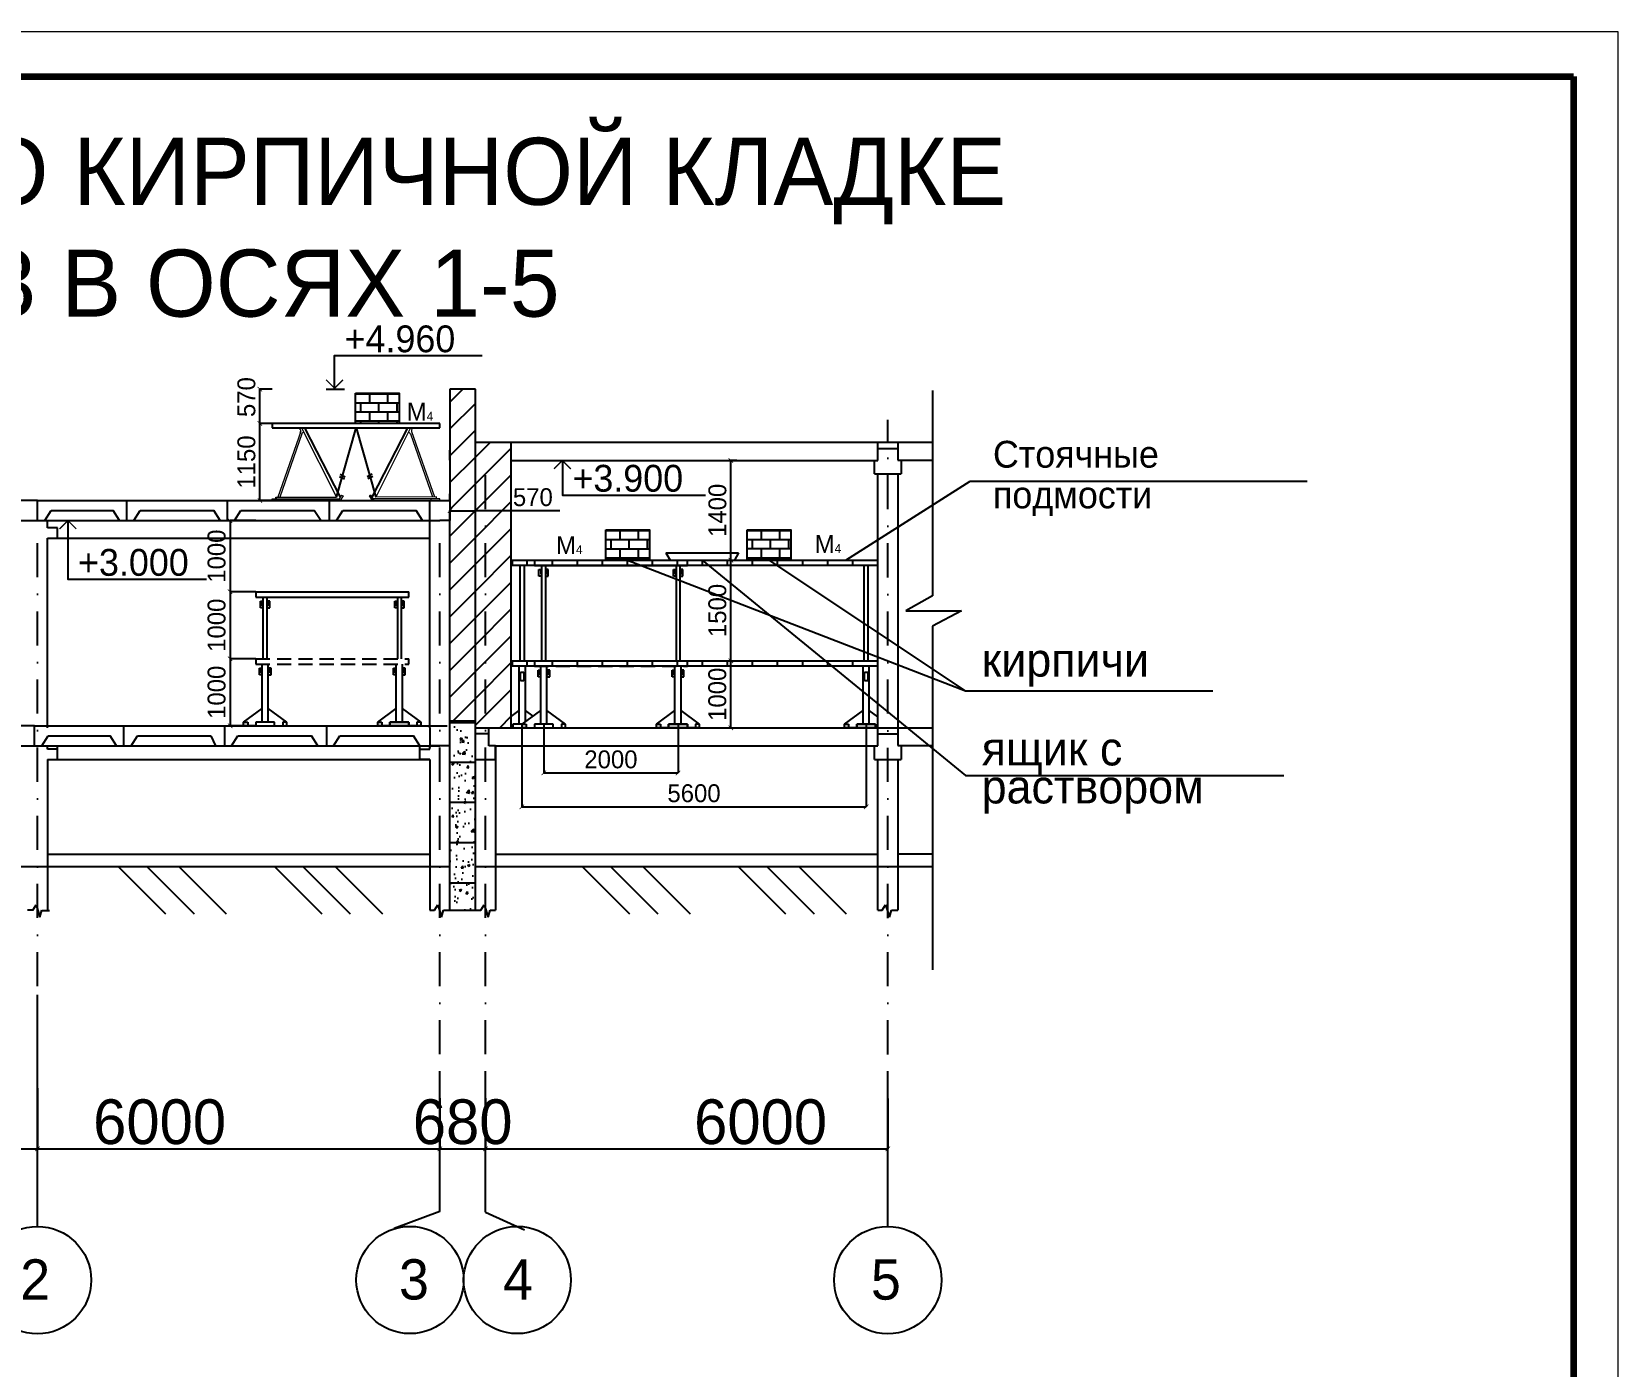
# Model space of a CAD drawing. Header units: millimetres. Extents: x 393648 to 561848, y 30 to 118830.
# Drawn here: x 526359 to 561848, y 88982 to 118830 of the extents above; entities that cross this region are included whole.
import ezdxf

# ---------------------------------------------------------------- set-up
doc = ezdxf.new("R2010")
doc.units = ezdxf.units.MM
for name, pattern in [('ACAD_ISO02W100', [15, 12, -3]), ('DASHED2', [9.525, 6.35, -3.175]), ('штрихпунктирная', [25.4, 12.7, -6.35, 0, -6.35])]:
    doc.linetypes.add(name, pattern=pattern)
doc.layers.add('Окна01', color=6, linetype='Continuous', lineweight=13)
doc.layers.add('размеры', color=251, linetype='Continuous', lineweight=9)
doc.dimstyles.new('Копия ISO-25', dxfattribs={"dimtxt": 150, "dimasz": 100, "dimexe": 1.25, "dimexo": 0.625, "dimgap": 100, "dimtad": 1, "dimtxsty": 'Standard', "dimblk": 'ARCHTICK', "dimcen": 2.5, "dimclrd": 5, "dimclre": 5, "dimclrt": 5, "dimadec": 0, "dimazin": 0, "dimtfac": 1, "dimtmove": 1, "dimatfit": 3, "dimfxl": 1.25, "dimarcsym": 0})
pattern_1 = [(45, (345536.4, 476569.53), (-300, 300), [])]

# ---------------------------------------------------------------- blocks, each defined once
blk = doc.blocks.new('_ArchTick')
at = {"color": 0, "linetype": 'ByBlock', "const_width": 0.15}
blk.add_lwpolyline([(-0.5, -0.5), (0.5, 0.5)], dxfattribs=at)
blk = doc.blocks.new('*D24')
at = {"color": 0, "lineweight": -2, "transparency": 16777216}
for p, q in [((517489, 95203), (517489, 93843)), ((526489, 95203), (526489, 93843)), ((517489, 93844), (526489, 93844))]:
    blk.add_line(p, q, dxfattribs=at)
at = {"layer": 'Defpoints', "color": 0, "transparency": 16777216}
for p in [(517489, 95203), (526489, 95203), (526489, 93844)]:
    blk.add_point(p, dxfattribs=at)
at = {"color": 0, "lineweight": -2, "transparency": 16777216, "xscale": 100, "yscale": 100, "zscale": 100, "rotation": 180}
blk.add_blockref('_ArchTick', (517489, 93844), dxfattribs=at)
at = {"color": 0, "lineweight": -2, "transparency": 16777216, "xscale": 100, "yscale": 100, "zscale": 100}
blk.add_blockref('_ArchTick', (526489, 93844), dxfattribs=at)
at = {"color": 0, "transparency": 16777216, "insert": (521989, 94444), "char_height": 1000, "attachment_point": 5}
blk.add_mtext('6000', dxfattribs=at)
blk = doc.blocks.new('*D25')
at = {"color": 0, "lineweight": -2, "transparency": 16777216}
for p, q in [((526489, 95202), (526489, 93843)), ((535489, 94976), (535489, 93843)), ((526489, 93844), (535489, 93844))]:
    blk.add_line(p, q, dxfattribs=at)
at = {"layer": 'Defpoints', "color": 0, "transparency": 16777216}
for p in [(526489, 95202), (535489, 94977), (535489, 93844)]:
    blk.add_point(p, dxfattribs=at)
at = {"color": 0, "lineweight": -2, "transparency": 16777216, "xscale": 100, "yscale": 100, "zscale": 100, "rotation": 180}
blk.add_blockref('_ArchTick', (526489, 93844), dxfattribs=at)
at = {"color": 0, "lineweight": -2, "transparency": 16777216, "xscale": 100, "yscale": 100, "zscale": 100}
blk.add_blockref('_ArchTick', (535489, 93844), dxfattribs=at)
at = {"color": 0, "transparency": 16777216, "insert": (529220, 94444), "char_height": 1000, "attachment_point": 5}
blk.add_mtext('6000', dxfattribs=at)
blk = doc.blocks.new('*D26')
at = {"color": 0, "lineweight": -2, "transparency": 16777216}
for p, q in [((535489, 94975), (535489, 93843)), ((536509, 94975), (536509, 93843)), ((535489, 93844), (536509, 93844))]:
    blk.add_line(p, q, dxfattribs=at)
at = {"layer": 'Defpoints', "color": 0, "transparency": 16777216}
for p in [(535489, 94976), (536509, 94976), (536509, 93844)]:
    blk.add_point(p, dxfattribs=at)
at = {"color": 0, "lineweight": -2, "transparency": 16777216, "xscale": 100, "yscale": 100, "zscale": 100, "rotation": 180}
blk.add_blockref('_ArchTick', (535489, 93844), dxfattribs=at)
at = {"color": 0, "lineweight": -2, "transparency": 16777216, "xscale": 100, "yscale": 100, "zscale": 100}
blk.add_blockref('_ArchTick', (536509, 93844), dxfattribs=at)
at = {"color": 0, "transparency": 16777216, "insert": (535999, 94444), "char_height": 1000, "attachment_point": 5}
blk.add_mtext('680', dxfattribs=at)
blk = doc.blocks.new('*D27')
at = {"color": 0, "lineweight": -2, "transparency": 16777216}
for p, q in [((536509, 94974), (536509, 93843)), ((545509, 94974), (545509, 93843)), ((536509, 93844), (545509, 93844))]:
    blk.add_line(p, q, dxfattribs=at)
at = {"layer": 'Defpoints', "color": 0, "transparency": 16777216}
for p in [(536509, 94975), (545509, 94975), (545509, 93844)]:
    blk.add_point(p, dxfattribs=at)
at = {"color": 0, "lineweight": -2, "transparency": 16777216, "xscale": 100, "yscale": 100, "zscale": 100, "rotation": 180}
blk.add_blockref('_ArchTick', (536509, 93844), dxfattribs=at)
at = {"color": 0, "lineweight": -2, "transparency": 16777216, "xscale": 100, "yscale": 100, "zscale": 100}
blk.add_blockref('_ArchTick', (545509, 93844), dxfattribs=at)
at = {"color": 0, "transparency": 16777216, "insert": (542663, 94444), "char_height": 1000, "attachment_point": 5}
blk.add_mtext('6000', dxfattribs=at)
blk = doc.blocks.new('*D30')
at = {"color": 0, "lineweight": -2, "transparency": 16777216}
for p, q in [((535715, 106900), (535715, 108119)), ((535715, 108118), (536285, 108118)), ((536285, 108118), (536285, 108119)), ((538169, 108118), (536285, 108118))]:
    blk.add_line(p, q, dxfattribs=at)
at = {"layer": 'Defpoints', "color": 0, "transparency": 16777216}
for p in [(536285, 108118), (536285, 108118), (535715, 106899)]:
    blk.add_point(p, dxfattribs=at)
at = {"color": 0, "lineweight": -2, "transparency": 16777216, "xscale": 100, "yscale": 100, "zscale": 100, "rotation": 180}
blk.add_blockref('_ArchTick', (535715, 108118), dxfattribs=at)
at = {"color": 0, "lineweight": -2, "transparency": 16777216, "xscale": 100, "yscale": 100, "zscale": 100}
blk.add_blockref('_ArchTick', (536285, 108118), dxfattribs=at)
at = {"color": 0, "transparency": 16777216, "insert": (537569, 108418), "char_height": 400, "attachment_point": 5}
blk.add_mtext('570', dxfattribs=at)
blk = doc.blocks.new('*D61')
at = {"color": 0, "lineweight": -2, "transparency": 16777216}
for p, q in [((531738, 110069), (531462, 110069)), ((531463, 108343), (531463, 110069)), ((531738, 108343), (531462, 108343))]:
    blk.add_line(p, q, dxfattribs=at)
at = {"layer": 'Defpoints', "color": 0, "transparency": 16777216}
for p in [(531463, 110069), (531739, 110069), (531739, 108343)]:
    blk.add_point(p, dxfattribs=at)
at = {"color": 0, "lineweight": -2, "transparency": 16777216, "xscale": 100, "yscale": 100, "zscale": 100}
for p, rotation in [((531463, 110069), 90), ((531463, 108343), 270)]:
    blk.add_blockref('_ArchTick', p, dxfattribs=dict(at, rotation=rotation))
at = {"color": 0, "transparency": 16777216, "insert": (531163, 109206), "char_height": 400, "attachment_point": 5, "rotation": 90}
blk.add_mtext('1150', dxfattribs=at)
blk = doc.blocks.new('*D44')
at = {"color": 0, "lineweight": -2, "transparency": 16777216}
for p, q in [((531738, 110836), (531462, 110836)), ((531463, 110069), (531463, 110836)), ((531738, 110069), (531462, 110069))]:
    blk.add_line(p, q, dxfattribs=at)
at = {"layer": 'Defpoints', "color": 0, "transparency": 16777216}
for p in [(531463, 110836), (531738, 110836), (531739, 110069)]:
    blk.add_point(p, dxfattribs=at)
at = {"color": 0, "lineweight": -2, "transparency": 16777216, "xscale": 100, "yscale": 100, "zscale": 100}
for p, rotation in [((531463, 110836), 90), ((531463, 110069), 270)]:
    blk.add_blockref('_ArchTick', p, dxfattribs=dict(at, rotation=rotation))
at = {"color": 0, "transparency": 16777216, "insert": (531163, 110658), "char_height": 400, "attachment_point": 5, "rotation": 90}
blk.add_mtext('570', dxfattribs=at)
blk = doc.blocks.new('*D62')
at = {"color": 0, "lineweight": -2, "transparency": 16777216}
for p, q in [((531370, 104806), (530795, 104806)), ((530796, 104806), (530796, 103306)), ((531370, 103306), (530795, 103306))]:
    blk.add_line(p, q, dxfattribs=at)
at = {"layer": 'Defpoints', "color": 0, "transparency": 16777216}
for p in [(531371, 104806), (530796, 103306), (531371, 103306)]:
    blk.add_point(p, dxfattribs=at)
at = {"color": 0, "lineweight": -2, "transparency": 16777216, "xscale": 100, "yscale": 100, "zscale": 100}
for p, rotation in [((530796, 104806), 90), ((530796, 103306), 270)]:
    blk.add_blockref('_ArchTick', p, dxfattribs=dict(at, rotation=rotation))
at = {"color": 0, "transparency": 16777216, "insert": (530496, 104056), "char_height": 400, "attachment_point": 5, "rotation": 90}
blk.add_mtext('1000', dxfattribs=at)
blk = doc.blocks.new('*D45')
at = {"color": 0, "lineweight": -2, "transparency": 16777216}
for p, q in [((531370, 106306), (530795, 106306)), ((530796, 106306), (530796, 104806)), ((531370, 104806), (530795, 104806))]:
    blk.add_line(p, q, dxfattribs=at)
at = {"layer": 'Defpoints', "color": 0, "transparency": 16777216}
for p in [(531371, 106306), (530796, 104806), (531371, 104806)]:
    blk.add_point(p, dxfattribs=at)
at = {"color": 0, "lineweight": -2, "transparency": 16777216, "xscale": 100, "yscale": 100, "zscale": 100}
for p, rotation in [((530796, 106306), 90), ((530796, 104806), 270)]:
    blk.add_blockref('_ArchTick', p, dxfattribs=dict(at, rotation=rotation))
at = {"color": 0, "transparency": 16777216, "insert": (530496, 105556), "char_height": 400, "attachment_point": 5, "rotation": 90}
blk.add_mtext('1000', dxfattribs=at)
blk = doc.blocks.new('*D46')
at = {"color": 0, "lineweight": -2, "transparency": 16777216}
for p, q in [((531370, 107896), (530795, 107896)), ((530796, 107896), (530796, 106306)), ((531370, 106306), (530795, 106306))]:
    blk.add_line(p, q, dxfattribs=at)
at = {"layer": 'Defpoints', "color": 0, "transparency": 16777216}
for p in [(531371, 107896), (530796, 106306), (531371, 106306)]:
    blk.add_point(p, dxfattribs=at)
at = {"color": 0, "lineweight": -2, "transparency": 16777216, "xscale": 100, "yscale": 100, "zscale": 100}
for p, rotation in [((530796, 107896), 90), ((530796, 106306), 270)]:
    blk.add_blockref('_ArchTick', p, dxfattribs=dict(at, rotation=rotation))
at = {"color": 0, "transparency": 16777216, "insert": (530496, 107101), "char_height": 400, "attachment_point": 5, "rotation": 90}
blk.add_mtext('1000', dxfattribs=at)
blk = doc.blocks.new('*D63')
at = {"color": 0, "lineweight": -2, "transparency": 16777216}
for p, q in [((541028, 104761), (541997, 104761)), ((541996, 103261), (541996, 104761)), ((541028, 103261), (541997, 103261))]:
    blk.add_line(p, q, dxfattribs=at)
at = {"layer": 'Defpoints', "color": 0, "transparency": 16777216}
for p in [(541027, 104761), (541996, 104761), (541027, 103261)]:
    blk.add_point(p, dxfattribs=at)
at = {"color": 0, "lineweight": -2, "transparency": 16777216, "xscale": 100, "yscale": 100, "zscale": 100}
for p, rotation in [((541996, 104761), 90), ((541996, 103261), 270)]:
    blk.add_blockref('_ArchTick', p, dxfattribs=dict(at, rotation=rotation))
at = {"color": 0, "transparency": 16777216, "insert": (541696, 104011), "char_height": 400, "attachment_point": 5, "rotation": 90}
blk.add_mtext('1000', dxfattribs=at)
blk = doc.blocks.new('*D64')
at = {"color": 0, "lineweight": -2, "transparency": 16777216}
for p, q in [((541027, 107011), (541999, 107011)), ((541997, 104761), (541997, 107011)), ((541028, 104761), (541999, 104761))]:
    blk.add_line(p, q, dxfattribs=at)
at = {"layer": 'Defpoints', "color": 0, "transparency": 16777216}
for p in [(541026, 107011), (541997, 107011), (541028, 104761)]:
    blk.add_point(p, dxfattribs=at)
at = {"color": 0, "lineweight": -2, "transparency": 16777216, "xscale": 100, "yscale": 100, "zscale": 100}
for p, rotation in [((541997, 107011), 90), ((541997, 104761), 270)]:
    blk.add_blockref('_ArchTick', p, dxfattribs=dict(at, rotation=rotation))
at = {"color": 0, "transparency": 16777216, "insert": (541697, 105886), "char_height": 400, "attachment_point": 5, "rotation": 90}
blk.add_mtext('1500', dxfattribs=at)
blk = doc.blocks.new('*D47')
at = {"color": 0, "lineweight": -2, "transparency": 16777216}
for p, q in [((540774, 109239), (542000, 109239)), ((541999, 107011), (541999, 109239)), ((541027, 107011), (542000, 107011))]:
    blk.add_line(p, q, dxfattribs=at)
at = {"layer": 'Defpoints', "color": 0, "transparency": 16777216}
for p in [(540773, 109239), (541999, 109239), (541026, 107011)]:
    blk.add_point(p, dxfattribs=at)
at = {"color": 0, "lineweight": -2, "transparency": 16777216, "xscale": 100, "yscale": 100, "zscale": 100}
for p, rotation in [((541999, 109239), 90), ((541999, 107011), 270)]:
    blk.add_blockref('_ArchTick', p, dxfattribs=dict(at, rotation=rotation))
at = {"color": 0, "transparency": 16777216, "insert": (541699, 108125), "char_height": 400, "attachment_point": 5, "rotation": 90}
blk.add_mtext('1400', dxfattribs=at)
blk = doc.blocks.new('*D65')
at = {"color": 0, "lineweight": -2, "transparency": 16777216}
for p, q in [((537815, 103344), (537815, 102252)), ((540816, 103344), (540816, 102252)), ((537815, 102253), (540816, 102253))]:
    blk.add_line(p, q, dxfattribs=at)
at = {"layer": 'Defpoints', "color": 0, "transparency": 16777216}
for p in [(537815, 103345), (540816, 103345), (540816, 102253)]:
    blk.add_point(p, dxfattribs=at)
at = {"color": 0, "lineweight": -2, "transparency": 16777216, "xscale": 100, "yscale": 100, "zscale": 100, "rotation": 180}
blk.add_blockref('_ArchTick', (537815, 102253), dxfattribs=at)
at = {"color": 0, "lineweight": -2, "transparency": 16777216, "xscale": 100, "yscale": 100, "zscale": 100}
blk.add_blockref('_ArchTick', (540816, 102253), dxfattribs=at)
at = {"color": 0, "transparency": 16777216, "insert": (539315, 102553), "char_height": 400, "attachment_point": 5}
blk.add_mtext('2000', dxfattribs=at)
blk = doc.blocks.new('*D66')
at = {"color": 0, "lineweight": -2, "transparency": 16777216}
for p, q in [((537323, 103344), (537323, 101495)), ((545025, 103344), (545025, 101495)), ((537323, 101496), (545025, 101496))]:
    blk.add_line(p, q, dxfattribs=at)
at = {"layer": 'Defpoints', "color": 0, "transparency": 16777216}
for p in [(537323, 103345), (545025, 103345), (545025, 101496)]:
    blk.add_point(p, dxfattribs=at)
at = {"color": 0, "lineweight": -2, "transparency": 16777216, "xscale": 100, "yscale": 100, "zscale": 100, "rotation": 180}
blk.add_blockref('_ArchTick', (537323, 101496), dxfattribs=at)
at = {"color": 0, "lineweight": -2, "transparency": 16777216, "xscale": 100, "yscale": 100, "zscale": 100}
blk.add_blockref('_ArchTick', (545025, 101496), dxfattribs=at)
at = {"color": 0, "transparency": 16777216, "insert": (541174, 101796), "char_height": 400, "attachment_point": 5}
blk.add_mtext('5600', dxfattribs=at)

msp = doc.modelspace()

# ---------------------------------------------------------------- hatches: boundary and pattern name
h = msp.add_hatch()
h.set_pattern_fill('AR-B816', color=256, style=0)
h.set_pattern_definition([(0, (458940.58, 529325.84), (0, 203.2), []), (90, (458940.58, 529325.84), (-203.2, 203.2), [203.2, -203.2])])
h.paths.add_polyline_path([(534579.018, 110746.424), (533599.209, 110746.424), (533599.209, 110069.224), (534579.018, 110069.224)])
h = msp.add_hatch()
h.set_pattern_fill('JIS_WOOD', color=0, scale=600, style=0)
h.set_pattern_definition(pattern_1)
h.paths.add_polyline_path([(536285.279, 110836.206), (535713.794, 110836.206), (535713.794, 107896.206), (535713.794, 103396.206), (536285.279, 103396.206)])
h = msp.add_hatch()
h.set_pattern_fill('JIS_WOOD', color=0, scale=600, style=0)
h.set_pattern_definition(pattern_1)
h.paths.add_polyline_path([(537086.581, 109644.073), (536285.279, 109644.073), (536285.279, 103261.206), (536736.581, 103261.206), (537086.581, 103261.206)])
h.paths.add_polyline_path([(536968.743, 107499.08), (538168.743, 107499.08), (538168.743, 106899.08), (536968.743, 106899.08)], flags=9)
h = msp.add_hatch()
h.set_pattern_fill('AR-B816', color=256, style=0)
h.set_pattern_definition([(0, (464541.25, 526265.4), (0, 203.2), []), (90, (464541.25, 526265.4), (-203.2, 203.2), [203.2, -203.2])])
h.paths.add_polyline_path([(540179.685, 107685.993), (539199.876, 107685.993), (539199.876, 107008.793), (540179.685, 107008.793)])
h = msp.add_hatch()
h.set_pattern_fill('AR-B816', color=256, style=0)
h.set_pattern_definition([(0, (467703.73, 526267.82), (0, 203.2), []), (90, (467703.73, 526267.82), (-203.2, 203.2), [203.2, -203.2])])
h.paths.add_polyline_path([(543342.167, 107688.406), (542362.358, 107688.406), (542362.358, 107011.206), (543342.167, 107011.206)])
h = msp.add_hatch()
h.set_pattern_fill('AR-CONC', color=0, scale=3, style=0)
h.set_pattern_definition([(50, (345536.4, 476569.53), (546.554, -47.81726), [57.15, -628.65]), (355, (345536.4, 476569.53), (-105.7285, 573.1699), [45.72, -502.92]), (100.451, (345581.94, 476565.55), (440.8275, 525.35006), [48.57, -534.27]), (46.1842, (345536.4, 476721.9), (813.2371, -126.127), [85.725, -942.975]), (96.6356, (345604.2, 476711.4), (712.2127, 742.2767), [72.855, -801.405]), (351.184, (345536.4, 476721.9), (712.2138, 742.2754), [68.58, -754.38]), (21, (345612.6, 476683.83), (454.84464, -306.79656), [57.15, -628.65]), (326, (345612.6, 476683.83), (185.4061, 552.5639), [45.72, -502.92]), (71.4514, (345650.5, 476658.26), (640.2495, 245.7686), [48.57, -534.27]), (37.5, (345536.4, 476569.53), (9.26581, 253.66512), [0, -496.824, 0, -510.54, 0, -504.825]), (7.5, (345536.4, 476569.53), (200.45899, 300.54172), [0, -291.084, 0, -485.394, 0, -192.405]), (327.5, (345366.47, 476569.53), (406.77179, -17.18623), [0, -190.5, 0, -594.36, 0, -788.67]), (317.5, (345290.27, 476569.53), (444.38754, 76.27947), [0, -247.65, 0, -394.716, 0, -560.07])])
h.paths.add_polyline_path([(536285.279, 99796.206), (535713.794, 99796.206), (535713.794, 99180.985), (536285.279, 99180.985)])
h.paths.add_polyline_path([(536285.279, 100696.206), (535713.794, 100696.206), (535713.794, 99796.206), (536285.279, 99796.206)])
h.paths.add_polyline_path([(536285.279, 101596.206), (535713.794, 101596.206), (535713.794, 100696.206), (536285.279, 100696.206)])
h.paths.add_polyline_path([(536285.279, 102496.206), (535713.794, 102496.206), (535713.794, 101596.206), (536285.279, 101596.206)])
h.paths.add_polyline_path([(536285.279, 103396.206), (535713.794, 103396.206), (535713.794, 102496.206), (536285.279, 102496.206)])

# ---------------------------------------------------------------- linework, layer by layer
at = {"color": 0, "lineweight": 25}
for p, q in [((532945.189, 110836.206), (533357.689, 110836.206)), ((529800.596, 107896.206), (530213.096, 107896.206)), ((526713.794, 100434.371), (535263.794, 100434.371)), ((536736.581, 100434.371), (545283.794, 100434.371)), ((545733.794, 100442.932), (546507.491, 100442.932)), ((526381.294, 99180.985), (526263.794, 99180.985)), ((526381.294, 99180.985), (526455.566, 99300.869)), ((526455.566, 99300.869), (526539.965, 99027.762)), ((526488.794, 99178.747), (526493.314, 99178.719)), ((526539.965, 99027.762), (526587.229, 99180.985)), ((526586.356, 99178.154), (526757.286, 99177.115)), ((535263.794, 99180.985), (535367.34, 99180.985)), ((535367.34, 99180.985), (535441.612, 99300.869)), ((535441.612, 99300.869), (535526.011, 99027.762)), ((535478.66, 99180.985), (535488.794, 99180.985)), ((535526.011, 99027.762), (535573.275, 99180.985)), ((535573.275, 99180.985), (536285.279, 99180.985)), ((536286.581, 99180.985), (536407.825, 99180.985)), ((536407.825, 99180.985), (536482.097, 99300.869)), ((536482.097, 99300.869), (536566.496, 99027.762)), ((536508.794, 99180.985), (536519.145, 99180.985)), ((536566.496, 99027.762), (536613.76, 99180.985)), ((536613.76, 99180.985), (536736.581, 99180.985)), ((545283.794, 99180.985), (545385.996, 99180.985)), ((545385.996, 99180.985), (545460.267, 99300.869)), ((545460.267, 99300.869), (545544.667, 99027.762)), ((545544.667, 99027.762), (545591.931, 99180.985)), ((545591.931, 99180.985), (545733.794, 99180.985)), ((535488.794, 92444.874), (534468.331, 92064.25)), ((536508.794, 92426.53), (537380.239, 92032.165))]:
    msp.add_line(p, q, dxfattribs=at)
at = {"color": 0, "lineweight": 25, "ltscale": 60}
for p, q in [((536285.279, 110836.206), (535713.794, 110836.206)), ((535713.794, 110836.206), (535713.794, 107896.206)), ((536285.279, 99180.985), (536285.279, 110836.206)), ((536285.279, 109644.073), (536285.279, 109794.073)), ((535713.794, 109246.206), (535713.794, 109471.206)), ((546507.491, 109644.073), (536285.279, 109644.073)), ((545283.794, 109239.073), (545283.794, 109644.073)), ((545283.794, 109239.073), (545283.794, 109510.753)), ((545283.794, 109510.753), (545733.794, 109510.753)), ((545733.794, 109644.073), (545733.794, 109246.206)), ((545733.794, 109510.753), (545733.794, 109246.206)), ((537086.581, 109239.073), (544720.196, 109239.073)), ((542132.089, 109239.073), (541952.089, 109239.073)), ((544720.196, 109239.073), (545283.794, 109239.073)), ((545208.794, 108939.073), (545208.794, 109239.073)), ((545733.794, 109246.206), (546507.491, 109246.206)), ((545733.794, 109246.206), (545808.794, 109246.206)), ((545808.794, 109246.206), (545808.794, 108939.073)), ((545808.794, 109246.206), (546507.491, 109246.206)), ((545208.794, 108939.073), (545808.794, 108939.073)), ((545283.794, 103261.206), (545283.794, 108939.073)), ((545733.794, 108939.073), (545733.794, 103261.206)), ((526488.794, 108346.206), (517262.857, 108346.206)), ((526488.794, 107896.206), (526488.794, 108346.206)), ((526488.794, 108346.206), (535713.794, 108346.206)), ((535713.794, 108346.206), (535713.794, 108496.206)), ((517263.794, 107896.206), (535488.794, 107896.206)), ((530133.794, 107896.206), (530313.794, 107896.206)), ((535713.794, 107896.206), (535488.794, 107896.206)), ((535713.794, 99180.985), (535713.794, 107896.206)), ((526938.794, 107731.206), (526713.794, 107731.206)), ((526938.794, 107506.206), (526938.794, 107731.206)), ((526424.899, 103306.206), (517198.961, 103306.206)), ((526424.899, 102856.206), (526424.899, 103306.206)), ((526424.899, 103306.206), (535649.899, 103306.206)), ((535713.794, 102856.206), (535713.794, 103261.206)), ((536286.581, 103261.206), (546507.491, 103261.206)), ((536286.581, 99180.985), (536286.581, 103261.206)), ((536286.581, 103261.206), (536736.581, 103261.206)), ((536586.581, 103127.886), (536286.581, 103127.886)), ((536586.581, 102856.206), (536586.581, 103261.206)), ((545283.794, 102856.206), (545283.794, 103261.206)), ((545283.794, 103261.206), (545733.794, 103261.206)), ((545283.794, 102856.206), (545283.794, 103127.886)), ((545283.794, 103127.886), (545733.794, 103127.886)), ((545733.794, 103261.206), (545733.794, 102863.338)), ((545733.794, 103127.886), (545733.794, 102863.338)), ((517263.794, 102856.206), (535488.794, 102856.206)), ((526713.794, 102781.206), (526713.794, 102856.206)), ((526938.794, 102781.206), (526713.794, 102781.206)), ((526938.794, 102781.206), (526938.794, 102856.206)), ((526938.794, 102556.206), (526938.794, 102781.206)), ((535038.794, 102781.206), (535038.794, 102856.206)), ((535038.794, 102556.206), (535038.794, 102781.206)), ((535038.794, 102781.206), (535263.794, 102781.206)), ((535713.794, 102856.206), (535263.794, 102856.206)), ((535263.794, 102781.206), (535263.794, 102856.206)), ((535713.794, 99180.985), (535713.794, 102856.206)), ((536736.581, 102856.206), (536586.581, 102856.206)), ((536736.581, 102856.206), (536736.581, 99180.985)), ((536736.581, 102556.206), (536736.581, 102856.206)), ((536736.581, 102856.206), (544720.196, 102856.206)), ((544720.196, 102856.206), (545283.794, 102856.206)), ((545208.794, 102556.206), (545208.794, 102856.206)), ((545208.794, 102856.206), (545283.794, 102856.206)), ((545733.794, 102863.338), (545808.794, 102863.338)), ((545808.794, 102863.338), (545808.794, 102556.206)), ((545808.794, 102863.338), (546507.491, 102863.338)), ((526713.794, 102556.206), (535263.794, 102556.206)), ((526713.794, 102556.206), (526713.794, 99180.985)), ((526713.794, 102556.206), (526938.794, 102556.206)), ((535263.794, 102556.206), (535038.794, 102556.206)), ((535263.794, 102556.206), (535263.794, 99180.985)), ((536286.581, 102556.206), (536736.581, 102556.206)), ((545208.794, 102556.206), (545808.794, 102556.206)), ((545283.794, 99180.985), (545283.794, 102556.206)), ((545733.794, 102556.206), (545733.794, 99180.985)), ((517713.794, 100156.206), (535713.794, 100156.206)), ((528293.522, 100156.206), (529352.175, 99102.276)), ((528932.373, 100156.206), (529991.025, 99102.276)), ((529651.081, 100156.206), (530709.733, 99102.276)), ((531787.376, 100156.206), (532846.028, 99102.276)), ((532426.227, 100156.206), (533484.879, 99102.276)), ((533144.934, 100156.206), (534203.586, 99102.276)), ((536285.279, 100156.206), (546507.491, 100156.206)), ((538668.844, 100156.206), (539727.496, 99102.276)), ((539307.695, 100156.206), (540366.347, 99102.276)), ((540026.402, 100156.206), (541085.054, 99102.276)), ((542162.698, 100156.206), (543221.35, 99102.276)), ((542801.549, 100156.206), (543860.201, 99102.276)), ((543520.256, 100156.206), (544578.908, 99102.276)), ((526488.794, 92107.797), (526488.794, 97288.874)), ((535488.794, 92444.874), (535488.794, 95580.028)), ((536508.794, 92426.53), (536508.794, 95580.028)), ((545508.794, 92107.797), (545508.794, 95580.028))]:
    msp.add_line(p, q, dxfattribs=at)
at = {"color": 0}
for p, q in [((546507.491, 110806.668), (546507.491, 106211.577)), ((535488.938, 110069.224), (531738.938, 110069.224)), ((531738.938, 110069.224), (531738.938, 109969.631)), ((535489.876, 109969.631), (535489.876, 110069.224)), ((531738.938, 109969.631), (535489.876, 109969.631)), ((532459.805, 109968.975), (533262.062, 108416.673)), ((533174.722, 108422.036), (533614.407, 109969.631)), ((533614.407, 109969.631), (534055.717, 108422.722)), ((534768.227, 109970.77), (533968.385, 108417.222)), ((537086.581, 103261.206), (537086.581, 109644.073)), ((533241.693, 108883.077), (533353.561, 108827.208)), ((533255.944, 108932.728), (533367.812, 108876.86)), ((533972.87, 108932.728), (533861.002, 108876.86)), ((533987.122, 108883.077), (533875.254, 108827.208)), ((531817.688, 108422.036), (531817.688, 108382.661)), ((533013.241, 108346.206), (533013.241, 107896.206)), ((535263.794, 103261.206), (535263.794, 108346.206)), ((526649.346, 107896.206), (526792.309, 108123.612)), ((526713.794, 107731.206), (526713.794, 107896.206)), ((526792.309, 108123.612), (528180.279, 108123.612)), ((528323.243, 107896.206), (528180.279, 108123.612)), ((528644.346, 107896.206), (528787.309, 108123.612)), ((528787.309, 108123.612), (530430.279, 108123.612)), ((530573.243, 107896.206), (530430.279, 108123.612)), ((530894.346, 107896.206), (531037.309, 108123.612)), ((531037.309, 108123.612), (532680.279, 108123.612)), ((532823.243, 107896.206), (532680.279, 108123.612)), ((533173.792, 107896.206), (533316.756, 108123.612)), ((533316.756, 108123.612), (534959.726, 108123.612)), ((535102.69, 107896.206), (534959.726, 108123.612)), ((526713.794, 107506.206), (535263.794, 107506.206)), ((526713.794, 103261.206), (526713.794, 107506.206)), ((537103.943, 107011.206), (545283.794, 107011.206)), ((537103.943, 107011.206), (537103.943, 106891.847)), ((545283.794, 106891.847), (537103.943, 106891.847)), ((537286.119, 104761.206), (537286.119, 106891.847)), ((537373.071, 106891.847), (537373.071, 104761.206)), ((537437.284, 107011.206), (537437.284, 106891.847)), ((537602.58, 107011.206), (541026.291, 107011.206)), ((537602.58, 107011.206), (537602.58, 106891.847)), ((537602.58, 106891.847), (541026.291, 106891.847)), ((537766.657, 107011.206), (537853.609, 107011.206)), ((537767.282, 104761.206), (537767.282, 106891.847)), ((537854.234, 106891.847), (537854.234, 104761.206)), ((537997.284, 107011.206), (537997.284, 106891.847)), ((538557.284, 107011.206), (538557.284, 106891.847)), ((539117.284, 107011.206), (539117.284, 106891.847)), ((539677.284, 107011.206), (539677.284, 106891.847)), ((540237.284, 107011.206), (540237.284, 106891.847)), ((540775.887, 106891.847), (540775.887, 104761.206)), ((540797.284, 107011.206), (540797.284, 106891.847)), ((540862.839, 104761.206), (540862.839, 106891.847)), ((541026.291, 106891.847), (541026.291, 107011.206)), ((541357.284, 107011.206), (541357.284, 106891.847)), ((541917.284, 107011.206), (541917.284, 106891.847)), ((542477.284, 107011.206), (542477.284, 106891.847)), ((543037.284, 107011.206), (543037.284, 106891.847)), ((543597.284, 107011.206), (543597.284, 106891.847)), ((544157.284, 107011.206), (544157.284, 106891.847)), ((544717.284, 107011.206), (544717.284, 106891.847)), ((544977.472, 104761.206), (544977.472, 106891.847)), ((545064.424, 106891.847), (545064.424, 104761.206)), ((545277.284, 107011.206), (545277.284, 106891.847)), ((537705.824, 106652.377), (537705.824, 106799.874)), ((537705.824, 106799.874), (537744.684, 106799.874)), ((537766.657, 106652.377), (537705.824, 106652.377)), ((537744.684, 106799.874), (537744.684, 106696.931)), ((537744.684, 106696.931), (537766.657, 106696.931)), ((537875.583, 106696.931), (537853.609, 106696.931)), ((537853.609, 106652.377), (537914.442, 106652.377)), ((537914.442, 106799.874), (537875.583, 106799.874)), ((537875.583, 106799.874), (537875.583, 106696.931)), ((537914.442, 106652.377), (537914.442, 106799.874)), ((540714.429, 106652.377), (540714.429, 106799.874)), ((540714.429, 106799.874), (540753.289, 106799.874)), ((540775.262, 106652.377), (540714.429, 106652.377)), ((540753.289, 106799.874), (540753.289, 106696.931)), ((540753.289, 106696.931), (540775.262, 106696.931)), ((540884.188, 106696.931), (540862.214, 106696.931)), ((540862.214, 106652.377), (540923.047, 106652.377)), ((540923.047, 106799.874), (540884.188, 106799.874)), ((540884.188, 106799.874), (540884.188, 106696.931)), ((540923.047, 106652.377), (540923.047, 106799.874)), ((531370.781, 106306.206), (534794.492, 106306.206)), ((531370.781, 106306.206), (531370.781, 106186.847)), ((531370.781, 106186.847), (534794.492, 106186.847)), ((531534.858, 106306.206), (531621.81, 106306.206)), ((531534.858, 104806.206), (531534.858, 106186.847)), ((531621.81, 106186.847), (531621.81, 104806.206)), ((534543.463, 106186.847), (534543.463, 104806.206)), ((534630.415, 104806.206), (534630.415, 106186.847)), ((534794.492, 106186.847), (534794.492, 106306.206)), ((546507.491, 106211.577), (545915.296, 105878.034)), ((531474.025, 105947.377), (531474.025, 106094.874)), ((531474.025, 106094.874), (531512.885, 106094.874)), ((531534.858, 105947.377), (531474.025, 105947.377)), ((531512.885, 106094.874), (531512.885, 105991.931)), ((531512.885, 105991.931), (531534.858, 105991.931)), ((531643.784, 105991.931), (531621.81, 105991.931)), ((531621.81, 105947.377), (531682.643, 105947.377)), ((531682.643, 106094.874), (531643.784, 106094.874)), ((531643.784, 106094.874), (531643.784, 105991.931)), ((531682.643, 105947.377), (531682.643, 106094.874)), ((534482.63, 105947.377), (534482.63, 106094.874)), ((534482.63, 106094.874), (534521.49, 106094.874)), ((534543.463, 105947.377), (534482.63, 105947.377)), ((534521.49, 106094.874), (534521.49, 105991.931)), ((534521.49, 105991.931), (534543.463, 105991.931)), ((534652.389, 105991.931), (534630.415, 105991.931)), ((534630.415, 105947.377), (534691.248, 105947.377)), ((534691.248, 106094.874), (534652.389, 106094.874)), ((534652.389, 106094.874), (534652.389, 105991.931)), ((534691.248, 105947.377), (534691.248, 106094.874)), ((545915.296, 105878.034), (547158.929, 105878.034)), ((547158.929, 105878.034), (546507.491, 105532.992)), ((546507.491, 105532.992), (546507.491, 97849.38)), ((537103.943, 104761.206), (545283.794, 104761.206)), ((537103.943, 104761.206), (537103.943, 104641.847)), ((537437.284, 104761.206), (537437.284, 104641.847)), ((537997.284, 104761.206), (537997.284, 104641.847)), ((538557.284, 104761.206), (538557.284, 104641.847)), ((539117.284, 104761.206), (539117.284, 104641.847)), ((539677.284, 104761.206), (539677.284, 104641.847)), ((540237.284, 104761.206), (540237.284, 104641.847)), ((540797.284, 104761.206), (540797.284, 104641.847)), ((541357.284, 104761.206), (541357.284, 104641.847)), ((541917.284, 104761.206), (541917.284, 104641.847)), ((542477.284, 104761.206), (542477.284, 104641.847)), ((543037.284, 104761.206), (543037.284, 104641.847)), ((543597.284, 104761.206), (543597.284, 104641.847)), ((544157.284, 104761.206), (544157.284, 104641.847)), ((544717.284, 104761.206), (544717.284, 104641.847)), ((545277.284, 104761.206), (545277.284, 104641.847)), ((531451.732, 104447.377), (531451.732, 104594.874)), ((531451.732, 104594.874), (531490.592, 104594.874)), ((531512.566, 104447.377), (531451.732, 104447.377)), ((531490.592, 104594.874), (531490.592, 104491.931)), ((531490.592, 104491.931), (531512.566, 104491.931)), ((531512.566, 103389.802), (531512.566, 104686.847)), ((531651.77, 103389.802), (531651.77, 104686.847)), ((531673.744, 104491.931), (531651.77, 104491.931)), ((531651.77, 104447.377), (531712.603, 104447.377)), ((531712.603, 104594.874), (531673.744, 104594.874)), ((531673.744, 104594.874), (531673.744, 104491.931)), ((531712.603, 104447.377), (531712.603, 104594.874)), ((534452.67, 104447.377), (534452.67, 104594.874)), ((534452.67, 104594.874), (534491.53, 104594.874)), ((534513.503, 104447.377), (534452.67, 104447.377)), ((534491.53, 104594.874), (534491.53, 104491.931)), ((534491.53, 104491.931), (534513.503, 104491.931)), ((534513.503, 103389.802), (534513.503, 104686.847)), ((534652.708, 103389.802), (534652.708, 104686.847)), ((534674.681, 104491.931), (534652.708, 104491.931)), ((534652.708, 104447.377), (534713.541, 104447.377)), ((534713.541, 104594.874), (534674.681, 104594.874)), ((534674.681, 104594.874), (534674.681, 104491.931)), ((534713.541, 104447.377), (534713.541, 104594.874)), ((545283.794, 104641.847), (537103.943, 104641.847)), ((537263.827, 103344.802), (537263.827, 104641.847)), ((537294.265, 104508.815), (537368.399, 104508.815)), ((537294.265, 104314.704), (537294.265, 104508.815)), ((537368.399, 104508.815), (537368.399, 104314.704)), ((537403.031, 103397.906), (537403.031, 104641.847)), ((537684.157, 104402.377), (537684.157, 104549.874)), ((537684.157, 104549.874), (537723.016, 104549.874)), ((537744.99, 104402.377), (537684.157, 104402.377)), ((537723.016, 104549.874), (537723.016, 104446.931)), ((537723.016, 104446.931), (537744.99, 104446.931)), ((537744.99, 103344.802), (537744.99, 104641.847)), ((537884.194, 103344.802), (537884.194, 104641.847)), ((537906.168, 104446.931), (537884.194, 104446.931)), ((537884.194, 104402.377), (537945.027, 104402.377)), ((537945.027, 104549.874), (537906.168, 104549.874)), ((537906.168, 104549.874), (537906.168, 104446.931)), ((537945.027, 104402.377), (537945.027, 104549.874)), ((540685.094, 104402.377), (540685.094, 104549.874)), ((540685.094, 104549.874), (540723.954, 104549.874)), ((540745.927, 104402.377), (540685.094, 104402.377)), ((540723.954, 104549.874), (540723.954, 104446.931)), ((540723.954, 104446.931), (540745.927, 104446.931)), ((540745.927, 103344.802), (540745.927, 104641.847)), ((540885.132, 103344.802), (540885.132, 104641.847)), ((540907.105, 104446.931), (540885.132, 104446.931)), ((540885.132, 104402.377), (540945.965, 104402.377)), ((540945.965, 104549.874), (540907.105, 104549.874)), ((540907.105, 104549.874), (540907.105, 104446.931)), ((540945.965, 104402.377), (540945.965, 104549.874)), ((544955.179, 103344.802), (544955.179, 104641.847)), ((544989.531, 104314.704), (544989.531, 104508.815)), ((544989.531, 104508.815), (545063.665, 104508.815)), ((545063.665, 104508.815), (545063.665, 104314.704)), ((545094.384, 103344.802), (545094.384, 104641.847)), ((537368.399, 104314.704), (537294.265, 104314.704)), ((545063.665, 104314.704), (544989.531, 104314.704)), ((531098.155, 103389.802), (531512.566, 103693.548)), ((532066.181, 103389.802), (531651.77, 103693.548)), ((534099.093, 103389.802), (534513.503, 103693.548)), ((535067.118, 103389.802), (534652.708, 103693.548)), ((537082.527, 103515.662), (537263.827, 103648.548)), ((537330.579, 103344.802), (537744.99, 103648.548)), ((537574.01, 103523.227), (537403.031, 103648.548)), ((538298.605, 103344.802), (537884.194, 103648.548)), ((540331.517, 103344.802), (540745.927, 103648.548)), ((541299.542, 103344.802), (540885.132, 103648.548)), ((544540.769, 103344.802), (544955.179, 103648.548)), ((545283.794, 103509.718), (545094.384, 103648.548)), ((531098.155, 103306.206), (531098.155, 103389.802)), ((531098.155, 103389.802), (531189.905, 103389.802)), ((531189.905, 103306.206), (531098.155, 103306.206)), ((531118.476, 103306.206), (531370.781, 103306.206)), ((531189.905, 103389.802), (531189.905, 103306.206)), ((531793.555, 103389.802), (531370.781, 103389.802)), ((531370.781, 103389.802), (531370.781, 103306.206)), ((531370.781, 103306.206), (531974.431, 103306.206)), ((531793.555, 103306.206), (531793.555, 103389.802)), ((531974.431, 103389.802), (531974.431, 103306.206)), ((532066.181, 103389.802), (531974.431, 103389.802)), ((531974.431, 103306.206), (532066.181, 103306.206)), ((532066.181, 103306.206), (532066.181, 103389.802)), ((532949.346, 103306.206), (532949.346, 102856.206)), ((534099.093, 103306.206), (534099.093, 103389.802)), ((534099.093, 103389.802), (534190.842, 103389.802)), ((534190.842, 103306.206), (534099.093, 103306.206)), ((534190.842, 103389.802), (534190.842, 103306.206)), ((534794.492, 103306.206), (534190.842, 103306.206)), ((534794.492, 103389.802), (534371.719, 103389.802)), ((534371.719, 103389.802), (534371.719, 103306.206)), ((534371.719, 103306.206), (534371.719, 103389.802)), ((534371.719, 103389.802), (534794.492, 103389.802)), ((534371.719, 103306.206), (534794.492, 103306.206)), ((534794.492, 103306.206), (534794.492, 103389.802)), ((534794.492, 103389.802), (534794.492, 103306.206)), ((535046.797, 103306.206), (534794.492, 103306.206)), ((534975.368, 103389.802), (534975.368, 103306.206)), ((535067.118, 103389.802), (534975.368, 103389.802)), ((534975.368, 103306.206), (535067.118, 103306.206)), ((535067.118, 103306.206), (535067.118, 103389.802)), ((537330.579, 103344.802), (537122.042, 103344.802)), ((537122.042, 103344.802), (537122.042, 103261.206)), ((537330.579, 103261.206), (537330.579, 103344.802)), ((537330.579, 103344.802), (537422.329, 103344.802)), ((537422.329, 103344.802), (537422.329, 103261.206)), ((538025.979, 103344.802), (537603.205, 103344.802)), ((537603.205, 103344.802), (537603.205, 103261.206)), ((538025.979, 103261.206), (538025.979, 103344.802)), ((538206.855, 103344.802), (538206.855, 103261.206)), ((538298.605, 103344.802), (538206.855, 103344.802)), ((538298.605, 103261.206), (538298.605, 103344.802)), ((540331.517, 103261.206), (540331.517, 103344.802)), ((540331.517, 103344.802), (540423.267, 103344.802)), ((540423.267, 103344.802), (540423.267, 103261.206)), ((541026.916, 103344.802), (540604.143, 103344.802)), ((540604.143, 103344.802), (540604.143, 103261.206)), ((540604.143, 103261.206), (540604.143, 103344.802)), ((540604.143, 103344.802), (541026.916, 103344.802)), ((541026.916, 103261.206), (541026.916, 103344.802)), ((541026.916, 103344.802), (541026.916, 103261.206)), ((541207.792, 103344.802), (541207.792, 103261.206)), ((541299.542, 103344.802), (541207.792, 103344.802)), ((541299.542, 103261.206), (541299.542, 103344.802)), ((544540.769, 103261.206), (544540.769, 103344.802)), ((544540.769, 103344.802), (544632.519, 103344.802)), ((544632.519, 103344.802), (544632.519, 103261.206)), ((545236.168, 103344.802), (544813.395, 103344.802)), ((544813.395, 103344.802), (544813.395, 103261.206)), ((544813.395, 103261.206), (544813.395, 103344.802)), ((544813.395, 103344.802), (545236.168, 103344.802)), ((545236.168, 103261.206), (545236.168, 103344.802)), ((545236.168, 103344.802), (545236.168, 103261.206)), ((526585.45, 102856.206), (526728.414, 103083.612)), ((526728.414, 103083.612), (528116.384, 103083.612)), ((528259.348, 102856.206), (528116.384, 103083.612)), ((528580.45, 102856.206), (528723.414, 103083.612)), ((528723.414, 103083.612), (530366.384, 103083.612)), ((530366.384, 103083.612), (530470.333, 102856.206)), ((530830.45, 102856.206), (530973.414, 103083.612)), ((530973.414, 103083.612), (532616.384, 103083.612)), ((532759.348, 102856.206), (532616.384, 103083.612)), ((533109.897, 102856.206), (533252.861, 103083.612)), ((533252.861, 103083.612), (534895.831, 103083.612)), ((535038.794, 102856.206), (534895.831, 103083.612)), ((535263.794, 103261.206), (535263.794, 102818.706)), ((537122.042, 103261.206), (537330.579, 103261.206)), ((537422.329, 103261.206), (537330.579, 103261.206)), ((537350.9, 103261.206), (537603.205, 103261.206)), ((537603.205, 103261.206), (538206.855, 103261.206)), ((538206.855, 103261.206), (538298.605, 103261.206)), ((540423.267, 103261.206), (540331.517, 103261.206)), ((541026.916, 103261.206), (540423.267, 103261.206)), ((540604.143, 103261.206), (541026.916, 103261.206)), ((541279.221, 103261.206), (541026.916, 103261.206)), ((541207.792, 103261.206), (541299.542, 103261.206)), ((544632.519, 103261.206), (544540.769, 103261.206)), ((545236.168, 103261.206), (544632.519, 103261.206)), ((544813.395, 103261.206), (545236.168, 103261.206)), ((545283.794, 103261.206), (545236.168, 103261.206)), ((535713.169, 102496.206), (536286.581, 102496.206)), ((535713.794, 101596.206), (536286.581, 101596.206)), ((535713.794, 100696.206), (536286.581, 100696.206)), ((535713.169, 99796.206), (536286.581, 99796.206))]:
    msp.add_line(p, q, dxfattribs=at)
at = {"color": 0, "linetype": 'штрихпунктирная', "lineweight": 25, "ltscale": 60}
for p, q in [((545508.794, 95958.076), (545508.794, 110150.093)), ((536508.794, 95959.951), (536508.794, 109239.073)), ((535488.794, 95959.951), (535488.794, 107641.275)), ((526488.794, 95959.951), (526488.794, 107440.9))]:
    msp.add_line(p, q, dxfattribs=at)
for p, q in [((544569.358, 107011.206), (547349.856, 108776.118)), ((547349.856, 108776.118), (554890.471, 108776.118)), ((539683.533, 107011.206), (547247.086, 104090.264)), ((540544.717, 107175.801), (540638.47, 107011.206)), ((540544.717, 107175.801), (542169.851, 107175.801)), ((540638.47, 107011.206), (542076.099, 107011.206)), ((541357.284, 107011.206), (547247.086, 102197.871)), ((542169.851, 107175.801), (542076.099, 107011.206)), ((547247.086, 104090.264), (542852.263, 107011.206)), ((547247.086, 104090.264), (552777.604, 104090.264)), ((547247.086, 102197.871), (554370.022, 102197.871))]:
    msp.add_line(p, q)
at = {"color": 0, "ltscale": 60}
for p, q in [((528483.794, 107896.206), (528483.794, 108346.206)), ((530733.794, 108346.206), (530733.794, 107896.206)), ((528419.899, 102856.206), (528419.899, 103306.206)), ((530669.899, 103306.206), (530669.899, 102856.206))]:
    msp.add_line(p, q, dxfattribs=at)
at = {"color": 0, "linetype": 'DASHED2', "ltscale": 50}
for p, q in [((531370.781, 104806.206), (534794.492, 104806.206)), ((537603.205, 104761.206), (541026.916, 104761.206)), ((531370.781, 104686.847), (534794.492, 104686.847)), ((537603.205, 104641.847), (541026.916, 104641.847))]:
    msp.add_line(p, q, dxfattribs=at)
at = {"color": 0, "linetype": 'DASHED2', "ltscale": 300}
for p, q in [((531370.781, 104806.206), (531370.781, 104686.847)), ((534794.492, 104686.847), (534794.492, 104806.206)), ((537603.205, 104761.206), (537603.205, 104641.847)), ((541026.916, 104641.847), (541026.916, 104761.206))]:
    msp.add_line(p, q, dxfattribs=at)
at = {"color": 0, "linetype": 'ByBlock', "lineweight": 50, "ltscale": 0.1}
msp.add_line((535713.794, 103396.206), (536285.279, 103396.206), dxfattribs=at)
at = {"color": 0, "lineweight": 25}
for points in [[(533132.689, 110836.206), (533132.689, 111586.206), (536432.105, 111586.206)], [(538228.906, 109217.863), (538228.906, 108467.863), (541433.591, 108467.863)], [(527169.959, 107896.206), (527169.959, 106586.381), (530269.889, 106586.381)]]:
    msp.add_lwpolyline(points, dxfattribs=at)
for points in [[(532945.189, 111044.916, 30, 30, 0), (533132.689, 110857.416, 30, 30, 0), (533320.189, 111044.916, 30, 30, 0)], [(538041.406, 109051.573, 30, 30, 0), (538228.906, 109239.073, 30, 30, 0), (538416.406, 109051.573, 30, 30, 0)], [(526982.459, 107708.706, 30, 30, 0), (527169.959, 107896.206, 30, 30, 0), (527357.459, 107708.706, 30, 30, 0)]]:
    msp.add_lwpolyline(points, format="xyseb", dxfattribs=at)
for points in [[(533599.209, 110746.424), (534579.018, 110746.424), (534579.018, 110069.224), (533599.209, 110069.224)], [(539199.876, 107685.993), (540179.685, 107685.993), (540179.685, 107008.793), (539199.876, 107008.793)], [(542362.358, 107688.406), (543342.167, 107688.406), (543342.167, 107011.206), (542362.358, 107011.206)]]:
    msp.add_lwpolyline(points, close=True)
at = {"color": 0}
for centre in [(526488.794, 90907.797), (534820.308, 90910.914), (537220.308, 90910.914), (545508.794, 90907.797)]:
    msp.add_circle(centre, 1200, dxfattribs=at)
at = {"layer": 'Окна01', "color": 0}
for p, q in [((532376.233, 109889.561), (531863.626, 108422.036)), ((532398.861, 109836.168), (531909.211, 108422.036)), ((532394.304, 109968.975), (533174.722, 108422.036)), ((534833.727, 109970.872), (534055.717, 108422.722)), ((534829.377, 109838.058), (535321.227, 108424.691)), ((534851.922, 109891.487), (535366.812, 108424.762)), ((531817.688, 108422.036), (533174.722, 108422.036)), ((531817.688, 108382.661), (533242.222, 108382.661)), ((531817.688, 108343.286), (533387.867, 108343.286)), ((533289.888, 108464.373), (533219.254, 108343.286)), ((533219.254, 108343.286), (533258.629, 108343.286)), ((533322.67, 108453.071), (533258.629, 108343.286)), ((533289.888, 108464.373), (533322.67, 108453.071)), ((535412.872, 108346.083), (533842.694, 108343.64)), ((533940.486, 108464.879), (533907.722, 108453.526)), ((533907.722, 108453.526), (533971.933, 108343.841)), ((533940.486, 108464.879), (534011.308, 108343.903)), ((534011.308, 108343.903), (533971.933, 108343.841)), ((535412.81, 108385.458), (533988.278, 108383.242)), ((535412.749, 108424.833), (534055.717, 108422.722)), ((535412.81, 108385.458), (535412.749, 108424.833))]:
    msp.add_line(p, q, dxfattribs=at)
for points in [[(531738.938, 108382.661), (531942.023, 108382.661), (531942.023, 108343.286), (531738.938, 108343.286)], [(535491.56, 108385.581), (535288.476, 108385.265), (535288.537, 108345.89), (535491.621, 108346.206)]]:
    msp.add_lwpolyline(points, close=True, dxfattribs=at)
for centre, start, end in [((532291.033, 109898.567), 325.5013107, 55.2650999), ((532472.647, 109792.626), 110.4141251, 153.985815), ((534755.659, 109794.402), 26.1033253, 69.6750152), ((534937.108, 109900.626), 124.8240403, 214.5878296)]:
    msp.add_arc(centre, 85.675, start, end, dxfattribs=at)
at = {"layer": 'размеры'}
for p, q in [((561848.231, 118830.055), (393648.231, 118830.055)), ((561848.231, 30.055), (561848.231, 118830.055))]:
    msp.add_line(p, q, dxfattribs=at)
at = {"layer": 'размеры', "lineweight": 90}
for p, q in [((397648.231, 117830.055), (560848.231, 117830.055)), ((560848.231, 117830.055), (560848.231, 1030.055))]:
    msp.add_line(p, q, dxfattribs=at)

# ---------------------------------------------------------------- texts
at = {"color": 0, "linetype": 'ACAD_ISO02W100', "lineweight": 25, "ltscale": 60}
for s, p in [('+4.960', (533357.689, 111661.206)), ('+3.900', (538453.906, 108542.863)), ('+3.000', (527394.959, 106661.381))]:
    msp.add_text(s, height=600, dxfattribs=at).set_placement(p)
at = {"linetype": 'ACAD_ISO02W100', "lineweight": 25, "ltscale": 60}
for s, p in [('Стоячные', (547860.572, 109080.06)), ('подмости', (547860.572, 108170.331))]:
    msp.add_text(s, height=600, dxfattribs=at).set_placement(p)
at = {"color": 0}
msp.add_text('кирпичи ', height=750, dxfattribs=at).set_placement((547607.726, 104406.44))
for s, p in [('ящик с ', (547607.726, 102419.9)), ('раствором', (547607.726, 101569.953))]:
    msp.add_text(s, height=750).set_placement(p)
at = {"color": 0, "linetype": 'ACAD_ISO02W100', "ltscale": 60, "insert": (528429.194, 116458.358), "char_height": 1500, "width": 48186.11947, "attachment_point": 2}
msp.add_mtext('СХЕМА РАБОТ ПО КИРПИЧНОЙ КЛАДКЕ\\PРАЗРЕЗ В ОСЯХ 1-5', dxfattribs=at)
at = {"color": 0, "ltscale": 60, "char_height": 900, "width": 2574.33697, "attachment_point": 1}
for insert in [(534748.307, 110531.642), (538086.836, 107545.796), (543873.345, 107571.944)]:
    msp.add_mtext('{\\H0.4444x;М\\H0.5x;4}', dxfattribs=dict(at, insert=insert))
at = {"color": 0, "char_height": 900, "attachment_point": 1}
for s, insert, width in [('2', (526102.573, 91373.603), 2574.33697), ('3', (534575.117, 91374.729), 2057.67756), ('4', (536901.822, 91372.97), 2700.22374), ('5', (545131.66, 91371.728), 2574.33697)]:
    msp.add_mtext(s, dxfattribs=dict(at, insert=insert, width=width))

# ---------------------------------------------------------------- dimensions: what is measured, and where the dimension line sits
at = {"color": 0}
dim = msp.add_linear_dim(base=(531463.366, 110836.206), p1=(531738.938, 110069.224), p2=(531738.313, 110836.206), angle=90, text='570', dimstyle='Копия ISO-25', override={"dimtxt": 400, "dimclrd": 0, "dimclre": 0, "dimclrt": 0}, dxfattribs=at)
dim.commit()
dim.dimension.update_dxf_attribs({"geometry": '*D44', "text_midpoint": (531463.366, 110658.09), "dimtype": 160})
for base, p1, p2, text, picture, middle in [((531463.366, 110069.224), (531738.938, 108343.286), (531738.938, 110069.224), '1150', '*D61', (531163.366, 109206.255)), ((541998.742, 109239.073), (541026.291, 107011.206), (540773.304, 109239.073), '1400', '*D47', (541698.742, 108125.139)), ((530796.487, 106306.206), (531370.781, 107896.206), (531370.781, 106306.206), '1000', '*D46', (530496.487, 107101.206)), ((541997.492, 107011.206), (541027.541, 104761.206), (541026.291, 107011.206), '1500', '*D64', (541697.492, 105886.206)), ((530796.487, 104806.206), (531370.781, 106306.206), (531370.781, 104806.206), '1000', '*D45', (530496.487, 105556.206)), ((530796.487, 103306.206), (531370.781, 104806.206), (531370.781, 103306.206), '1000', '*D62', (530496.487, 104056.206)), ((541996.242, 104761.206), (541026.916, 103261.206), (541026.916, 104761.206), '1000', '*D63', (541696.242, 104011.206))]:
    dim = msp.add_linear_dim(base=base, p1=p1, p2=p2, angle=90, text=text, dimstyle='Копия ISO-25', override={"dimtxt": 400, "dimclrd": 0, "dimclre": 0, "dimclrt": 0}, dxfattribs=at)
    dim.commit()
    dim.dimension.update_dxf_attribs({"geometry": picture, "text_midpoint": middle})
dim = msp.add_linear_dim(base=(536285.279, 108117.781), p1=(535715.279, 106899.08), p2=(536285.279, 108117.781), dimstyle='Копия ISO-25', override={"dimtxt": 400, "dimclrd": 0, "dimclre": 0, "dimclrt": 0}, dxfattribs=at)
dim.commit()
dim.dimension.update_dxf_attribs({"geometry": '*D30', "text_midpoint": (537568.743, 107972.868), "dimtype": 160})
for base, p1, p2, text, override, picture, middle in [((545024.782, 101496.477), (537322.694, 103344.802), (545024.782, 103344.802), '5600', {"dimtxt": 400, "dimclrd": 0, "dimclre": 0, "dimclrt": 0}, '*D66', (541173.738, 101796.477)), ((540815.529, 102253.358), (537814.592, 103344.802), (540815.529, 103344.802), '2000', {"dimtxt": 400, "dimclrd": 0, "dimclre": 0, "dimclrt": 0}, '*D65', (539315.061, 102553.358)), ((526488.794, 93844.062), (517488.794, 95203.422), (526488.794, 95203.422), '6000', {"dimtxt": 1000, "dimclrd": 0, "dimclre": 0, "dimclrt": 0}, '*D24', (521988.794, 94444.062))]:
    dim = msp.add_linear_dim(base=base, p1=p1, p2=p2, text=text, dimstyle='Копия ISO-25', override=override, dxfattribs=at)
    dim.commit()
    dim.dimension.update_dxf_attribs({"geometry": picture, "text_midpoint": middle})
for base, p1, p2, text, picture, middle in [((535488.794, 93844.062), (526488.794, 95202.485), (535488.794, 94976.668), '6000', '*D25', (529219.512, 93844.062)), ((536508.794, 93844.062), (535488.794, 94975.731), (536508.794, 94975.731), '680', '*D26', (535998.794, 93844.062)), ((545508.794, 93843.912), (536508.794, 94974.795), (545508.794, 94974.795), '6000', '*D27', (542662.824, 93843.912))]:
    dim = msp.add_linear_dim(base=base, p1=p1, p2=p2, text=text, dimstyle='Копия ISO-25', override={"dimtxt": 1000, "dimclrd": 0, "dimclre": 0, "dimclrt": 0}, dxfattribs=at)
    dim.commit()
    dim.dimension.update_dxf_attribs({"geometry": picture, "text_midpoint": middle, "dimtype": 160})

doc.saveas('drawing.dxf')
